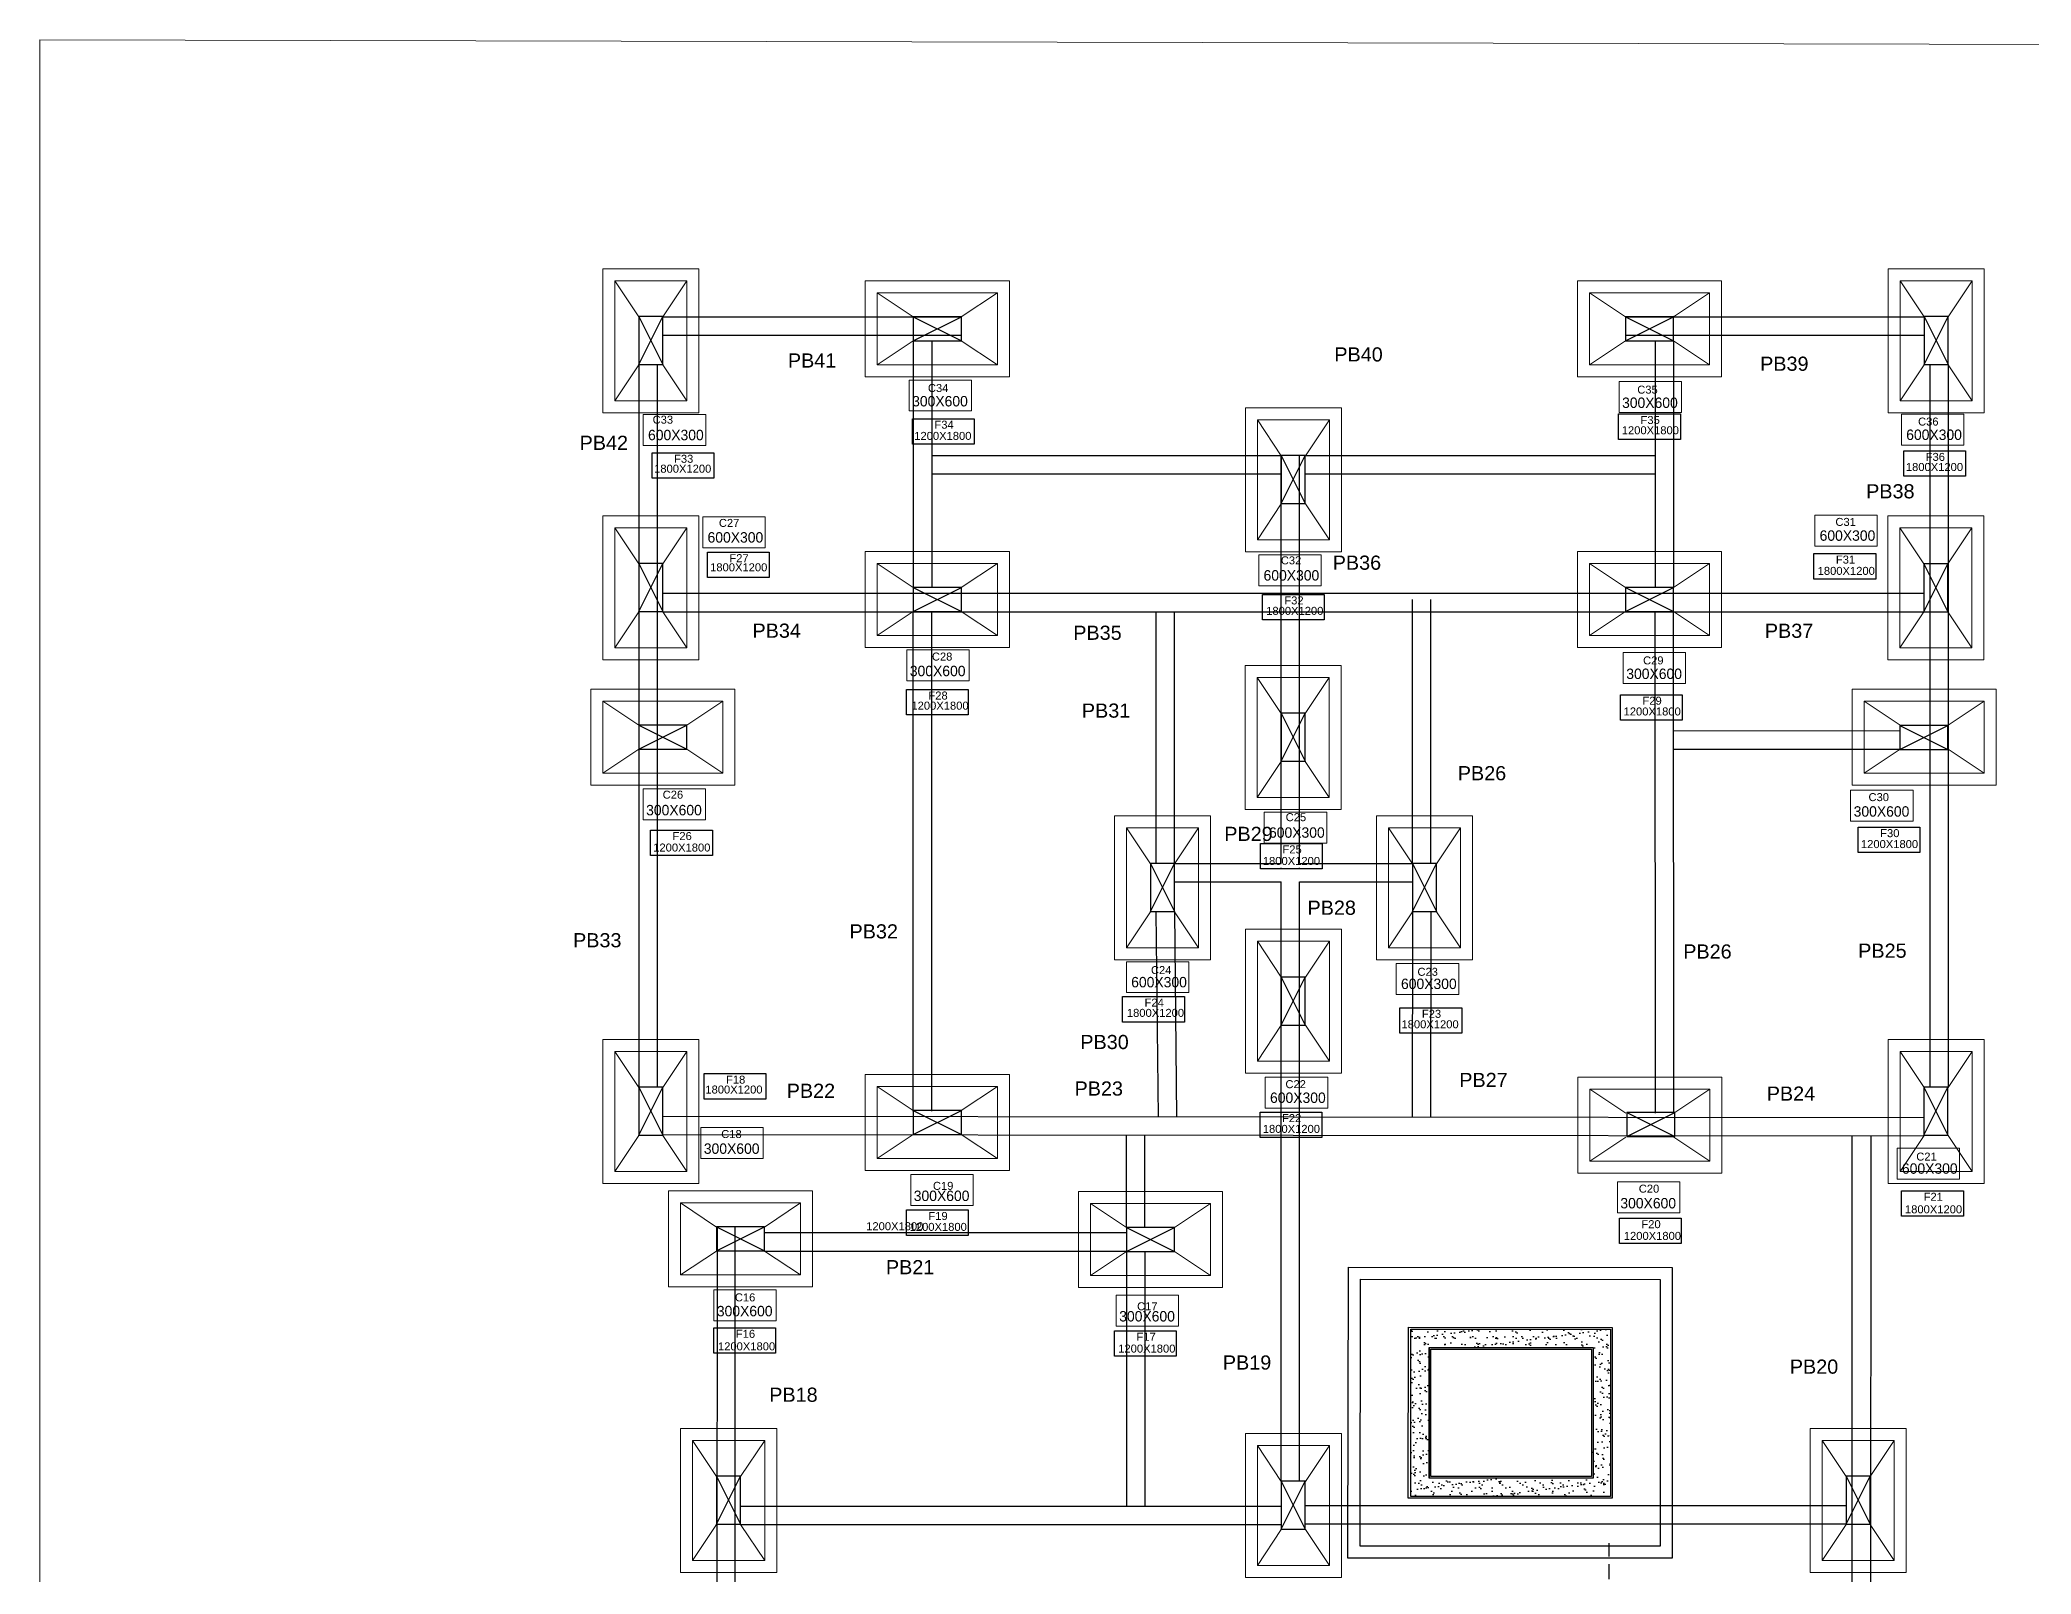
# Model space of a CAD drawing. Header units: millimetres. Extents: x -1932176 to 78768, y -1967 to 1266654.
# Drawn here: x -453483 to -428595, y 482537 to 501717 of the extents above; entities that cross this region are included whole.
import ezdxf

# ---------------------------------------------------------------- set-up
doc = ezdxf.new("R2010")
doc.units = ezdxf.units.MM
doc.linetypes.add('DASHDOTX2', pattern=[50.8, 25.4, -12.7, 0, -12.7])
doc.linetypes.add('DASHED2', pattern=[9.525, 6.35, -3.175])
for name, color, linetype, lineweight in [('CENTERLINE', 251, 'DASHDOTX2', 15), ('Layer2', 7, 'Continuous', 5), ('SHEET', 7, 'Continuous', 13), ('text', 252, 'Continuous', 5)]:
    doc.layers.add(name, color=color, linetype=linetype, lineweight=lineweight)
doc.layers.add('column', color=7, linetype='Continuous')
doc.layers.add('foundation', color=160, linetype='Continuous', lineweight=9, transparency=0.1)
doc.styles.get("Standard").update_dxf_attribs({"font": 'arial.ttf'})

msp = doc.modelspace()

# ---------------------------------------------------------------- hatches: boundary and pattern name
at = {"ltscale": 30}
h = msp.add_hatch(dxfattribs=at)
h.set_pattern_fill('AR-SAND', color=256, scale=3.2)
h.set_pattern_definition([(37.5, (-425172, 404880.77), (-5.1201, 156.61224), [0, -123.5456, 0, -138.176, 0, -132.08]), (7.5, (-425172, 404880.77), (143.84745, 229.38403), [0, -66.6496, 0, -111.3536, 0, -42.672]), (327.5, (-425271.97, 404880.77), (253.11756, 0.4599), [0, -40.64, 0, -146.304, 0, -191.008]), (317.5, (-425271.97, 404880.77), (244.33806, 71.3374), [0, -20.32, 0, -95.9104, 0, -109.728])])
h.paths.add_polyline_path([(-436231.50503, 485599.82296), (-436349.39642, 485599.85292), (-436349.92821, 483507.23436), (-436231.50503, 483507.21212)])
h.paths.add_polyline_path([(-434237.65817, 485599.31628), (-436231.50503, 485599.82296), (-436231.50503, 483507.21212), (-434237.65817, 483506.83777), (-434237.65817, 483736.80372), (-436119.70164, 483737.23435), (-436119.39596, 485357.27626), (-436119.32822, 485369.22413), (-434237.65817, 485369.21868)])
h.paths.add_polyline_path([(-433920.22389, 485599.23561), (-434237.65817, 485599.31628), (-434237.65817, 485369.21868), (-434069.69799, 485369.2182), (-434070.07151, 483736.76537), (-434237.65817, 483736.80372), (-434237.65817, 483506.83777), (-433920.22389, 483506.77817)])
h.paths.add_polyline_path([(-433851.69799, 485599.2182), (-433920.22389, 485599.23561), (-433920.22389, 483506.77817), (-433852.08576, 483506.76538)])

# ---------------------------------------------------------------- linework, layer by layer
for p, q in [((-445997.25433, 498256.94488), (-445697.25433, 497656.94488)), ((-445997.25433, 497656.94488), (-445697.25433, 498256.94488)), ((-429934.35763, 498257.19026), (-429634.35763, 497657.19026)), ((-429934.35763, 497657.19026), (-429634.35763, 498257.19026)), ((-442565.86732, 497953.64608), (-441965.86732, 498253.64608)), ((-442565.86732, 498253.64608), (-441965.86732, 497953.64608)), ((-433665.86732, 497953.64608), (-433065.86732, 498253.64608)), ((-433665.86732, 498253.64608), (-433065.86732, 497953.64608)), ((-437967.76203, 496520.41471), (-437667.76203, 495920.41471)), ((-437967.76203, 495920.41471), (-437667.76203, 496520.41471)), ((-445996.75452, 495170.41471), (-445696.75452, 494570.41471)), ((-445996.75452, 494570.41471), (-445696.75452, 495170.41471)), ((-442565.86732, 494570.41471), (-441965.86732, 494870.41471)), ((-442565.86732, 494870.41471), (-441965.86732, 494570.41471)), ((-433665.86732, 494570.41471), (-433065.86732, 494870.41471)), ((-433665.86732, 494870.41471), (-433065.86732, 494570.41471)), ((-437967.7583, 493297.93964), (-437667.7583, 492697.93964)), ((-437967.7583, 492697.93964), (-437667.7583, 493297.93964)), ((-445996.53082, 492849.00782), (-445396.53082, 493149.00782)), ((-445996.53082, 493149.00782), (-445396.53082, 492849.00782)), ((-430235.2138, 492846.87094), (-429635.2138, 493146.87094)), ((-430235.2138, 493146.87094), (-429635.2138, 492846.87094)), ((-439603.14524, 491420.41471), (-439303.14524, 490820.41471)), ((-439603.14524, 490820.41471), (-439303.14524, 491420.41471)), ((-436328.58941, 491420.41471), (-436028.58941, 490820.41471)), ((-436328.58941, 490820.41471), (-436028.58941, 491420.41471)), ((-437967.76203, 490000.41471), (-437667.76203, 489400.41471)), ((-437967.76203, 489400.41471), (-437667.76203, 490000.41471)), ((-445995.86732, 488626.60123), (-445695.86732, 488026.60123)), ((-445995.86732, 488026.60123), (-445695.86732, 488626.60123)), ((-429935.55805, 488625.98268), (-429635.55805, 488025.98268)), ((-429935.55805, 488025.98268), (-429635.55805, 488625.98268)), ((-442565.86732, 488034.95425), (-441965.86732, 488334.95425)), ((-442565.86732, 488334.95425), (-441965.86732, 488034.95425)), ((-433648.41977, 488007.28585), (-433048.41977, 488307.28585)), ((-433648.41977, 488307.28585), (-433048.41977, 488007.28585)), ((-445026.67678, 486577.00225), (-444426.67678, 486877.00225)), ((-445026.67678, 486877.00225), (-444426.67678, 486577.00225)), ((-439903.40673, 486571.58885), (-439303.40673, 486871.58885)), ((-439903.40673, 486871.58885), (-439303.40673, 486571.58885)), ((-433851.69799, 485599.2182), (-433852.08576, 483506.76538)), ((-433831.69799, 485619.2182), (-433832.15016, 483486.76538)), ((-436119.39596, 485357.27626), (-436119.70164, 483737.23435)), ((-436099.69786, 483757.23029), (-436099.69786, 485349.22407)), ((-434089.70223, 485349.21826), (-434090.04015, 483757.07429)), ((-434089.69799, 485369.22244), (-434089.69799, 485369.21826)), ((-434069.69799, 485369.2182), (-434070.07151, 483736.76537)), ((-445025.16648, 483760.60388), (-444725.16648, 483160.60388)), ((-445025.16648, 483160.60388), (-444725.16648, 483760.60388)), ((-437967.76203, 483697.79108), (-437667.76203, 483097.79108)), ((-437967.76203, 483097.79108), (-437667.76203, 483697.79108)), ((-430906.8323, 483760.60494), (-430606.8323, 483160.60494)), ((-430906.8323, 483160.60494), (-430606.8323, 483760.60494))]:
    msp.add_line(p, q)
for p, q in [((-433065.86732, 498273.04964), (-433065.86732, 498273.4559)), ((-445696.05391, 498254.54403), (-441964.58154, 498254.54403)), ((-445696.05391, 498024.54403), (-441965.86732, 498024.54403)), ((-433667.64221, 498254.54403), (-429933.2799, 498254.54403)), ((-433665.86732, 498024.54403), (-429933.2799, 498024.54403)), ((-442566.11271, 497953.52339), (-442566.11271, 494870.29201)), ((-442336.11271, 497953.52339), (-442336.11271, 494870.29201)), ((-433295.86732, 497953.66439), (-433296.11271, 494870.31032)), ((-433065.86732, 497953.64608), (-433066.11271, 494870.29201)), ((-445996.05391, 497654.54403), (-445995.86732, 488626.60123)), ((-445766.05391, 497654.54878), (-445765.86732, 488626.60598)), ((-429863.2799, 497654.53778), (-429863.03451, 488620.92936)), ((-429633.2799, 497654.54403), (-429633.03451, 488620.93561)), ((-437966.5616, 496518.01386), (-442336.11271, 496518.01386)), ((-437967.76203, 491420.41471), (-437967.76203, 496520.41471)), ((-437737.76203, 491420.41471), (-437737.76203, 496520.41471)), ((-437667.76203, 496520.41471), (-433295.98141, 496520.06679)), ((-437966.5616, 496288.01386), (-442336.11271, 496288.01386)), ((-437667.78033, 496290.41471), (-433295.99972, 496290.06679)), ((-445980.44313, 495610.41023), (-445980.44043, 495610.41023)), ((-445695.5541, 494798.01386), (-429939.48757, 494798.01386)), ((-445695.5541, 494568.01386), (-429939.48757, 494568.01386)), ((-442565.86732, 488326.60123), (-442565.86732, 494568.01386)), ((-442335.86732, 488326.60123), (-442335.86732, 494568.01386)), ((-439530.34272, 491420.41471), (-439530.34272, 494568.01386)), ((-439300.34272, 491420.41471), (-439300.34272, 494568.01386)), ((-436328.98977, 491420.41471), (-436328.98977, 494720.41471)), ((-436098.98977, 491420.41471), (-436098.98977, 494720.41471)), ((-433289.49182, 488301.50684), (-433296.11258, 494570.04909)), ((-433059.49195, 488301.74976), (-433066.11271, 494570.29201)), ((-430234.44922, 493076.87081), (-433064.53222, 493073.88171)), ((-430234.2063, 492846.87094), (-433064.28929, 492843.88184)), ((-439303.14524, 491420.41471), (-437967.76203, 491420.41471)), ((-437967.76203, 491354.28291), (-437967.76203, 491366.94997)), ((-437737.76203, 491420.41471), (-436328.58941, 491420.41471)), ((-437737.76203, 491354.28291), (-437737.76203, 491366.94997)), ((-439303.14524, 491190.41471), (-437967.76203, 491190.41471)), ((-437967.76203, 483697.79108), (-437967.76203, 491190.41471)), ((-437737.76203, 483697.79108), (-437737.76203, 491190.41471)), ((-437737.76203, 491190.41471), (-436328.58941, 491190.41471)), ((-439533.13254, 490817.99811), (-439506.13573, 488248.71471)), ((-439303.14524, 490820.41471), (-439276.14843, 488251.13131)), ((-436328.58941, 490820.41471), (-436331.31272, 488248.01371)), ((-436098.58954, 490820.17121), (-436101.31285, 488247.77022)), ((-429939.24407, 488241.24666), (-445696.28732, 488257.92808)), ((-429939.48757, 488011.24678), (-445696.53082, 488027.92821)), ((-439903.40673, 486871.58885), (-439902.18905, 488021.79395)), ((-439673.40686, 486871.34536), (-439672.18918, 488021.55045)), ((-430835.63188, 476418.19946), (-430830.49568, 488012.19006)), ((-430605.63188, 476418.19946), (-430593.358, 488011.93901)), ((-445023.96606, 476418.19946), (-445012.89369, 486877.00225)), ((-444793.96606, 476418.19946), (-444792.58309, 486877.00225)), ((-444426.92216, 486806.87956), (-439895.53312, 486806.87956)), ((-444426.92216, 486576.87956), (-439895.53312, 486576.87956)), ((-439903.65211, 486571.46616), (-439903.65211, 483388.20303)), ((-439673.7242, 486571.58885), (-439673.7242, 483388.20303)), ((-444723.96606, 483388.20303), (-437967.76203, 483388.20303)), ((-430906.8323, 483390.60494), (-437667.76203, 483390.60494)), ((-444723.96606, 483158.20303), (-437967.76203, 483158.20303)), ((-430906.8323, 483160.60494), (-437667.76203, 483160.60494))]:
    msp.add_line(p, q, dxfattribs=at)
at = {"linetype": 'ByBlock', "transparency": 33554687}
for p, q in [((-436349.92821, 483507.23436), (-436349.39642, 485599.87371)), ((-436119.70164, 483737.23435), (-436119.32822, 485369.22413)), ((-436099.69786, 485369.21964), (-436099.69786, 485369.22407)), ((-434070.07151, 483736.76537), (-436119.70164, 483737.23435)), ((-436119.69786, 483757.23435), (-436119.69814, 483757.23435)), ((-434090.04015, 483757.07429), (-436099.69786, 483757.23029)), ((-433852.08576, 483506.76538), (-436349.92821, 483507.23436))]:
    msp.add_line(p, q, dxfattribs=at)
at = {"transparency": 16777216}
for p, q in [((-436349.41653, 485599.87371), (-436349.39642, 485599.87371)), ((-436349.39642, 485599.85292), (-433851.69799, 485599.2182)), ((-436119.32822, 485369.22413), (-434069.69799, 485369.2182)), ((-436099.69786, 485349.22407), (-434089.70223, 485349.21826)), ((-434069.70256, 485349.2182), (-434069.698, 485349.2182))]:
    msp.add_line(p, q, dxfattribs=at)
at = {"color": 252, "linetype": 'DASHED2', "ltscale": 30}
msp.add_line((-433867.30828, 481330.60071), (-433867.30828, 482926.61514), dxfattribs=at)
for points in [[(-445997.25433, 497656.94488), (-445697.25433, 497656.94488), (-445697.25433, 498256.94488), (-445997.25433, 498256.94488)], [(-429934.35763, 497657.19026), (-429634.35763, 497657.19026), (-429634.35763, 498257.19026), (-429934.35763, 498257.19026)], [(-442565.86732, 497953.64608), (-441965.86732, 497953.64608), (-441965.86732, 498253.64608), (-442565.86732, 498253.64608)], [(-433665.86732, 497953.64608), (-433065.86732, 497953.64608), (-433065.86732, 498253.64608), (-433665.86732, 498253.64608)], [(-437967.76203, 495920.41471), (-437667.76203, 495920.41471), (-437667.76203, 496520.41471), (-437967.76203, 496520.41471)], [(-445996.75452, 494570.41471), (-445696.75452, 494570.41471), (-445696.75452, 495170.41471), (-445996.75452, 495170.41471)], [(-442565.86732, 494570.41471), (-441965.86732, 494570.41471), (-441965.86732, 494870.41471), (-442565.86732, 494870.41471)], [(-433665.86732, 494570.41471), (-433065.86732, 494570.41471), (-433065.86732, 494870.41471), (-433665.86732, 494870.41471)], [(-437967.7583, 492697.93964), (-437667.7583, 492697.93964), (-437667.7583, 493297.93964), (-437967.7583, 493297.93964)], [(-445996.53082, 492849.00782), (-445396.53082, 492849.00782), (-445396.53082, 493149.00782), (-445996.53082, 493149.00782)], [(-430235.2138, 492846.87094), (-429635.2138, 492846.87094), (-429635.2138, 493146.87094), (-430235.2138, 493146.87094)], [(-439603.14524, 490820.41471), (-439303.14524, 490820.41471), (-439303.14524, 491420.41471), (-439603.14524, 491420.41471)], [(-436328.58941, 490820.41471), (-436028.58941, 490820.41471), (-436028.58941, 491420.41471), (-436328.58941, 491420.41471)], [(-437967.76203, 489400.41471), (-437667.76203, 489400.41471), (-437667.76203, 490000.41471), (-437967.76203, 490000.41471)], [(-445995.86732, 488026.60123), (-445695.86732, 488026.60123), (-445695.86732, 488626.60123), (-445995.86732, 488626.60123)], [(-429935.55805, 488025.98268), (-429635.55805, 488025.98268), (-429635.55805, 488625.98268), (-429935.55805, 488625.98268)], [(-442565.86732, 488034.95425), (-441965.86732, 488034.95425), (-441965.86732, 488334.95425), (-442565.86732, 488334.95425)], [(-433648.41977, 488007.28585), (-433048.41977, 488007.28585), (-433048.41977, 488307.28585), (-433648.41977, 488307.28585)], [(-445026.67678, 486577.00225), (-444426.67678, 486577.00225), (-444426.67678, 486877.00225), (-445026.67678, 486877.00225)], [(-439903.40673, 486571.58885), (-439303.40673, 486571.58885), (-439303.40673, 486871.58885), (-439903.40673, 486871.58885)], [(-445025.16648, 483160.60388), (-444725.16648, 483160.60388), (-444725.16648, 483760.60388), (-445025.16648, 483760.60388)], [(-437967.76203, 483097.79108), (-437667.76203, 483097.79108), (-437667.76203, 483697.79108), (-437967.76203, 483697.79108)], [(-430906.8323, 483160.60494), (-430606.8323, 483160.60494), (-430606.8323, 483760.60494), (-430906.8323, 483760.60494)]]:
    msp.add_lwpolyline(points, close=True)
at = {"color": 252, "ltscale": 30}
for points in [[(-433752.0174, 497039.38106), (-432979.71724, 497039.38106), (-432979.71724, 496721.84984), (-433752.0174, 496721.84984)], [(-442576.93773, 496980.92976), (-441804.63757, 496980.92976), (-441804.63757, 496663.39854), (-442576.93773, 496663.39854)], [(-445831.18402, 496554.51948), (-445058.88386, 496554.51948), (-445058.88386, 496236.98826), (-445831.18402, 496236.98826)], [(-430187.76095, 496577.94146), (-429415.46079, 496577.94146), (-429415.46079, 496260.41023), (-430187.76095, 496260.41023)], [(-445139.60264, 495312.14505), (-444367.30248, 495312.14505), (-444367.30248, 494994.61383), (-445139.60264, 494994.61383)], [(-431310.61889, 495294.30423), (-430538.31873, 495294.30423), (-430538.31873, 494976.77301), (-431310.61889, 494976.77301)], [(-438203.91211, 494783.9615), (-437431.61195, 494783.9615), (-437431.61195, 494466.43028), (-438203.91211, 494466.43028)], [(-442652.0174, 493595.13914), (-441879.71724, 493595.13914), (-441879.71724, 493277.60791), (-442652.0174, 493277.60791)], [(-433727.61336, 493530.27859), (-432955.3132, 493530.27859), (-432955.3132, 493212.74737), (-433727.61336, 493212.74737)], [(-445850.14376, 491838.70984), (-445077.8436, 491838.70984), (-445077.8436, 491521.17862), (-445850.14376, 491521.17862)], [(-430756.8323, 491874.8459), (-429984.53214, 491874.8459), (-429984.53214, 491557.31468), (-430756.8323, 491557.31468)], [(-438227.06473, 491671.81413), (-437454.76457, 491671.81413), (-437454.76457, 491354.28291), (-438227.06473, 491354.28291)], [(-439950.41739, 489756.71359), (-439178.11723, 489756.71359), (-439178.11723, 489439.18237), (-439950.41739, 489439.18237)], [(-436484.7937, 489616.82096), (-435712.49354, 489616.82096), (-435712.49354, 489299.28974), (-436484.7937, 489299.28974)], [(-445181.47526, 488793.67145), (-444409.1751, 488793.67145), (-444409.1751, 488476.14022), (-445181.47526, 488476.14022)], [(-438233.11069, 488312.92058), (-437460.81052, 488312.92058), (-437460.81052, 487995.38936), (-438233.11069, 487995.38936)], [(-430214.24949, 487329.65414), (-429441.94933, 487329.65414), (-429441.94933, 487012.12292), (-430214.24949, 487012.12292)], [(-442652.0174, 487089.51503), (-441879.71724, 487089.51503), (-441879.71724, 486771.98381), (-442652.0174, 486771.98381)], [(-433741.22875, 486986.83539), (-432968.92859, 486986.83539), (-432968.92859, 486669.30416), (-433741.22875, 486669.30416)], [(-445058.71906, 485616.51583), (-444286.4189, 485616.51583), (-444286.4189, 485298.98461), (-445058.71906, 485298.98461)], [(-440051.36745, 485580.0117), (-439279.06729, 485580.0117), (-439279.06729, 485262.48048), (-440051.36745, 485262.48048)]]:
    msp.add_lwpolyline(points, close=True, dxfattribs=at)
at = {"transparency": 16777216}
for points in [[(-433082.17053, 482736.74221), (-437133.62671, 482737.36818), (-437125.35764, 486376.64941), (-433081.67769, 486368.93055)], [(-433232.15017, 482886.76539), (-436983.28555, 482887.34496), (-436975.69873, 486226.36345), (-433231.69801, 486219.21665)]]:
    msp.add_lwpolyline(points, close=True, dxfattribs=at)
msp.add_lwpolyline([(-433832.15016, 483486.76538), (-436381.92095, 483487.23436), (-436377.06357, 485625.0017), (-433831.69799, 485619.2182)], dxfattribs=at)
at = {"layer": 'column'}
for p, q in [((-429934.98042, 495168.23709), (-429634.98042, 494568.23709)), ((-429934.98042, 494568.23709), (-429634.98042, 495168.23709))]:
    msp.add_line(p, q, dxfattribs=at)
msp.add_lwpolyline([(-429934.98042, 494568.23709), (-429634.98042, 494568.23709), (-429634.98042, 495168.23709), (-429934.98042, 495168.23709)], close=True, dxfattribs=at)
at = {"layer": 'foundation', "color": 5, "ltscale": 30}
for p, q in [((-445996.05391, 498254.54403), (-446295.93122, 498704.29865)), ((-445696.05391, 498254.54403), (-445395.93122, 498704.29865)), ((-442566.11271, 498253.52339), (-443015.86732, 498553.64608)), ((-441966.11271, 498253.52339), (-441515.86732, 498553.64608)), ((-433666.11271, 498253.52339), (-434115.86732, 498553.64608)), ((-433066.11271, 498253.52339), (-432615.86732, 498553.64608)), ((-429933.2799, 498254.54403), (-430233.1572, 498704.29865)), ((-429633.2799, 498254.54403), (-429333.1572, 498704.29865)), ((-442566.11271, 497953.52339), (-443015.86732, 497653.64608)), ((-441966.11271, 497953.52339), (-441515.86732, 497653.64608)), ((-433666.11271, 497953.52339), (-434115.86732, 497653.64608)), ((-433066.11271, 497953.52339), (-432615.86732, 497653.64608)), ((-445996.05391, 497654.54403), (-446295.93122, 497204.29865)), ((-445696.05391, 497654.54403), (-445395.93122, 497204.29865)), ((-429933.2799, 497654.54403), (-430233.1572, 497204.29865)), ((-429633.2799, 497654.54403), (-429333.1572, 497204.29865)), ((-437966.5616, 496518.01386), (-438266.43891, 496967.76848)), ((-437666.5616, 496518.01386), (-437366.43891, 496967.76848)), ((-437966.5616, 495918.01386), (-438266.43891, 495467.76848)), ((-437666.5616, 495918.01386), (-437366.43891, 495467.76848)), ((-445995.5541, 495168.01386), (-446295.4314, 495617.76848)), ((-445695.5541, 495168.01386), (-445395.4314, 495617.76848)), ((-429934.86881, 495168.01386), (-430234.74612, 495617.76848)), ((-429634.86881, 495168.01386), (-429334.74612, 495617.76848)), ((-442566.11271, 494870.29201), (-443015.86732, 495170.41471)), ((-441966.11271, 494870.29201), (-441515.86732, 495170.41471)), ((-433666.11271, 494870.29201), (-434115.86732, 495170.41471)), ((-433066.11271, 494870.29201), (-432615.86732, 495170.41471)), ((-445995.5541, 494568.01386), (-446295.4314, 494117.76848)), ((-445695.5541, 494568.01386), (-445395.4314, 494117.76848)), ((-442566.11271, 494570.29201), (-443015.86732, 494270.41471)), ((-441966.11271, 494570.29201), (-441515.86732, 494270.41471)), ((-433666.11271, 494570.29201), (-434115.86732, 494270.41471)), ((-433066.11271, 494570.29201), (-432615.86732, 494270.41471)), ((-429934.86881, 494568.01386), (-430234.74612, 494117.76848)), ((-429634.86881, 494568.01386), (-429334.74612, 494117.76848)), ((-437967.09197, 493296.60698), (-438266.96927, 493746.36159)), ((-437667.09197, 493296.60698), (-437366.96927, 493746.36159)), ((-445996.7762, 493148.88513), (-446446.53082, 493449.00782)), ((-445396.7762, 493148.88513), (-444946.53082, 493449.00782)), ((-430231.18542, 493148.88513), (-430680.94004, 493449.00782)), ((-429631.18542, 493148.88513), (-429180.94004, 493449.00782)), ((-445996.7762, 492848.88513), (-446446.53082, 492549.00782)), ((-445396.7762, 492848.88513), (-444946.53082, 492549.00782)), ((-430231.18542, 492848.88513), (-430680.94004, 492549.00782)), ((-429631.18542, 492848.88513), (-429180.94004, 492549.00782)), ((-437967.09197, 492696.60698), (-438266.96927, 492246.36159)), ((-437667.09197, 492696.60698), (-437366.96927, 492246.36159)), ((-439601.94481, 491418.01386), (-439901.82212, 491867.76848)), ((-439301.94481, 491418.01386), (-439001.82212, 491867.76848)), ((-436327.38899, 491418.01386), (-436627.2663, 491867.76848)), ((-436027.38899, 491418.01386), (-435727.2663, 491867.76848)), ((-439601.94481, 490818.01386), (-439901.82212, 490367.76848)), ((-439301.94481, 490818.01386), (-439001.82212, 490367.76848)), ((-436327.38899, 490818.01386), (-436627.2663, 490367.76848)), ((-436027.38899, 490818.01386), (-435727.2663, 490367.76848)), ((-437966.5616, 489998.01386), (-438266.43891, 490447.76848)), ((-437666.5616, 489998.01386), (-437366.43891, 490447.76848)), ((-437966.5616, 489398.01386), (-438266.43891, 488947.76848)), ((-437666.5616, 489398.01386), (-437366.43891, 488947.76848)), ((-445996.05391, 488621.42637), (-446295.93122, 489071.18099)), ((-445696.05391, 488621.42637), (-445395.93122, 489071.18099)), ((-429933.03451, 488620.93561), (-430232.91182, 489070.69022)), ((-429633.03451, 488620.93561), (-429332.91182, 489070.69022)), ((-442566.11271, 488334.83155), (-443015.86732, 488634.95425)), ((-441966.11271, 488334.83155), (-441515.86732, 488634.95425)), ((-433659.49195, 488301.74976), (-434109.24657, 488601.87246)), ((-433059.49195, 488301.74976), (-432609.24657, 488601.87246)), ((-445996.05391, 488021.42637), (-446295.93122, 487571.18099)), ((-445696.05391, 488021.42637), (-445395.93122, 487571.18099)), ((-442566.11271, 488034.83155), (-443015.86732, 487734.95425)), ((-441966.11271, 488034.83155), (-441515.86732, 487734.95425)), ((-433659.49195, 488001.74976), (-434109.24657, 487701.87246)), ((-433059.49195, 488001.74976), (-432609.24657, 487701.87246)), ((-429933.03451, 488020.93561), (-430232.91182, 487570.69022)), ((-429633.03451, 488020.93561), (-429332.91182, 487570.69022)), ((-445026.92216, 486876.87956), (-445476.67678, 487177.00225)), ((-444426.92216, 486876.87956), (-443976.67678, 487177.00225)), ((-439903.65211, 486871.46616), (-440353.40673, 487171.58885)), ((-439303.65211, 486871.46616), (-438853.40673, 487171.58885)), ((-445026.92216, 486576.87956), (-445476.67678, 486277.00225)), ((-444426.92216, 486576.87956), (-443976.67678, 486277.00225)), ((-439903.65211, 486571.46616), (-440353.40673, 486271.58885)), ((-439303.65211, 486571.46616), (-438853.40673, 486271.58885)), ((-445023.96606, 483758.20303), (-445323.84337, 484207.95765)), ((-444723.96606, 483758.20303), (-444423.84337, 484207.95765)), ((-437966.5616, 483695.39023), (-438266.43891, 484145.14485)), ((-437666.5616, 483695.39023), (-437366.43891, 484145.14485)), ((-430905.63135, 483758.20303), (-431205.50866, 484207.95765)), ((-430605.63135, 483758.20303), (-430305.50866, 484207.95765)), ((-445023.96606, 483158.20303), (-445323.84337, 482707.95765)), ((-444723.96606, 483158.20303), (-444423.84337, 482707.95765)), ((-437966.5616, 483095.39023), (-438266.43891, 482645.14485)), ((-437666.5616, 483095.39023), (-437366.43891, 482645.14485)), ((-430905.63135, 483158.20303), (-431205.50866, 482707.95765)), ((-430605.63135, 483158.20303), (-430305.50866, 482707.95765))]:
    msp.add_line(p, q, dxfattribs=at)
for points in [[(-446445.93122, 497054.29865), (-445245.93122, 497054.29865), (-445245.93122, 498854.29865), (-446445.93122, 498854.29865)], [(-430383.1572, 497054.29865), (-429183.1572, 497054.29865), (-429183.1572, 498854.29865), (-430383.1572, 498854.29865)], [(-446295.93122, 497204.29865), (-445395.93122, 497204.29865), (-445395.93122, 498704.29865), (-446295.93122, 498704.29865)], [(-441365.86732, 497503.64608), (-441365.86732, 498703.64608), (-443165.86732, 498703.64608), (-443165.86732, 497503.64608)], [(-441515.86732, 497653.64608), (-441515.86732, 498553.64608), (-443015.86732, 498553.64608), (-443015.86732, 497653.64608)], [(-432465.86732, 497503.64608), (-432465.86732, 498703.64608), (-434265.86732, 498703.64608), (-434265.86732, 497503.64608)], [(-432615.86732, 497653.64608), (-432615.86732, 498553.64608), (-434115.86732, 498553.64608), (-434115.86732, 497653.64608)], [(-430233.1572, 497204.29865), (-429333.1572, 497204.29865), (-429333.1572, 498704.29865), (-430233.1572, 498704.29865)], [(-438416.43891, 495317.76848), (-437216.43891, 495317.76848), (-437216.43891, 497117.76848), (-438416.43891, 497117.76848)], [(-438266.43891, 495467.76848), (-437366.43891, 495467.76848), (-437366.43891, 496967.76848), (-438266.43891, 496967.76848)], [(-446445.4314, 493967.76848), (-445245.4314, 493967.76848), (-445245.4314, 495767.76848), (-446445.4314, 495767.76848)], [(-430384.74612, 493967.76848), (-429184.74612, 493967.76848), (-429184.74612, 495767.76848), (-430384.74612, 495767.76848)], [(-446295.4314, 494117.76848), (-445395.4314, 494117.76848), (-445395.4314, 495617.76848), (-446295.4314, 495617.76848)], [(-430234.74612, 494117.76848), (-429334.74612, 494117.76848), (-429334.74612, 495617.76848), (-430234.74612, 495617.76848)], [(-441365.86732, 494120.41471), (-441365.86732, 495320.41471), (-443165.86732, 495320.41471), (-443165.86732, 494120.41471)], [(-432465.86732, 494120.41471), (-432465.86732, 495320.41471), (-434265.86732, 495320.41471), (-434265.86732, 494120.41471)], [(-441515.86732, 494270.41471), (-441515.86732, 495170.41471), (-443015.86732, 495170.41471), (-443015.86732, 494270.41471)], [(-432615.86732, 494270.41471), (-432615.86732, 495170.41471), (-434115.86732, 495170.41471), (-434115.86732, 494270.41471)], [(-438416.96927, 492096.36159), (-437216.96927, 492096.36159), (-437216.96927, 493896.36159), (-438416.96927, 493896.36159)], [(-444796.53082, 492399.00782), (-444796.53082, 493599.00782), (-446596.53082, 493599.00782), (-446596.53082, 492399.00782)], [(-438266.96927, 492246.36159), (-437366.96927, 492246.36159), (-437366.96927, 493746.36159), (-438266.96927, 493746.36159)], [(-429030.94004, 492399.00782), (-429030.94004, 493599.00782), (-430830.94004, 493599.00782), (-430830.94004, 492399.00782)], [(-444946.53082, 492549.00782), (-444946.53082, 493449.00782), (-446446.53082, 493449.00782), (-446446.53082, 492549.00782)], [(-429180.94004, 492549.00782), (-429180.94004, 493449.00782), (-430680.94004, 493449.00782), (-430680.94004, 492549.00782)], [(-440051.82212, 490217.76848), (-438851.82212, 490217.76848), (-438851.82212, 492017.76848), (-440051.82212, 492017.76848)], [(-439901.82212, 490367.76848), (-439001.82212, 490367.76848), (-439001.82212, 491867.76848), (-439901.82212, 491867.76848)], [(-436777.2663, 490217.76848), (-435577.2663, 490217.76848), (-435577.2663, 492017.76848), (-436777.2663, 492017.76848)], [(-436627.2663, 490367.76848), (-435727.2663, 490367.76848), (-435727.2663, 491867.76848), (-436627.2663, 491867.76848)], [(-438416.43891, 488797.76848), (-437216.43891, 488797.76848), (-437216.43891, 490597.76848), (-438416.43891, 490597.76848)], [(-438266.43891, 488947.76848), (-437366.43891, 488947.76848), (-437366.43891, 490447.76848), (-438266.43891, 490447.76848)], [(-446445.93122, 487421.18099), (-445245.93122, 487421.18099), (-445245.93122, 489221.18099), (-446445.93122, 489221.18099)], [(-446295.93122, 487571.18099), (-445395.93122, 487571.18099), (-445395.93122, 489071.18099), (-446295.93122, 489071.18099)], [(-430382.91182, 487420.69022), (-429182.91182, 487420.69022), (-429182.91182, 489220.69022), (-430382.91182, 489220.69022)], [(-430232.91182, 487570.69022), (-429332.91182, 487570.69022), (-429332.91182, 489070.69022), (-430232.91182, 489070.69022)], [(-441365.86732, 487584.95425), (-441365.86732, 488784.95425), (-443165.86732, 488784.95425), (-443165.86732, 487584.95425)], [(-441515.86732, 487734.95425), (-441515.86732, 488634.95425), (-443015.86732, 488634.95425), (-443015.86732, 487734.95425)], [(-432459.24657, 487551.87246), (-432459.24657, 488751.87246), (-434259.24657, 488751.87246), (-434259.24657, 487551.87246)], [(-432609.24657, 487701.87246), (-432609.24657, 488601.87246), (-434109.24657, 488601.87246), (-434109.24657, 487701.87246)], [(-443826.67678, 486127.00225), (-443826.67678, 487327.00225), (-445626.67678, 487327.00225), (-445626.67678, 486127.00225)], [(-438703.40673, 486121.58885), (-438703.40673, 487321.58885), (-440503.40673, 487321.58885), (-440503.40673, 486121.58885)], [(-443976.67678, 486277.00225), (-443976.67678, 487177.00225), (-445476.67678, 487177.00225), (-445476.67678, 486277.00225)], [(-438853.40673, 486271.58885), (-438853.40673, 487171.58885), (-440353.40673, 487171.58885), (-440353.40673, 486271.58885)], [(-445473.84337, 482557.95765), (-444273.84337, 482557.95765), (-444273.84337, 484357.95765), (-445473.84337, 484357.95765)], [(-431355.50866, 482557.95765), (-430155.50866, 482557.95765), (-430155.50866, 484357.95765), (-431355.50866, 484357.95765)], [(-445323.84337, 482707.95765), (-444423.84337, 482707.95765), (-444423.84337, 484207.95765), (-445323.84337, 484207.95765)], [(-438416.43891, 482495.14485), (-437216.43891, 482495.14485), (-437216.43891, 484295.14485), (-438416.43891, 484295.14485)], [(-438266.43891, 482645.14485), (-437366.43891, 482645.14485), (-437366.43891, 484145.14485), (-438266.43891, 484145.14485)], [(-431205.50866, 482707.95765), (-430305.50866, 482707.95765), (-430305.50866, 484207.95765), (-431205.50866, 484207.95765)]]:
    msp.add_lwpolyline(points, close=True, dxfattribs=at)
at = {"layer": 'Layer2', "color": 252, "true_color": 0x939598, "transparency": 16777216}
for points in [[(-442618.44927, 497464.11844), (-441838.70486, 497464.11844), (-441838.70486, 497076.93786), (-442618.44927, 497076.93786)], [(-433745.63139, 497445.08044), (-432965.88698, 497445.08044), (-432965.88698, 497057.89986), (-433745.63139, 497057.89986)], [(-445940.46484, 497032.60763), (-445160.72043, 497032.60763), (-445160.72043, 496645.42705), (-445940.46484, 496645.42705)], [(-430215.71014, 497036.01252), (-429435.96573, 497036.01252), (-429435.96573, 496648.83194), (-430215.71014, 496648.83194)], [(-445196.71306, 495753.10876), (-444416.96865, 495753.10876), (-444416.96865, 495365.92819), (-445196.71306, 495365.92819)], [(-438247.61837, 495278.31619), (-437467.87395, 495278.31619), (-437467.87395, 494891.13561), (-438247.61837, 494891.13561)], [(-442647.41329, 494092.01715), (-441867.66887, 494092.01715), (-441867.66887, 493704.83658), (-442647.41329, 493704.83658)], [(-433693.09802, 494056.94942), (-432913.35361, 494056.94942), (-432913.35361, 493669.76884), (-433693.09802, 493669.76884)]]:
    msp.add_lwpolyline(points, close=True, dxfattribs=at)
at = {"layer": 'Layer2', "color": 252, "true_color": 0x939598, "transparency": 33554687}
for points in [[(-431297.98891, 495775.5639), (-430518.24449, 495775.5639), (-430518.24449, 495388.38333), (-431297.98891, 495388.38333)], [(-445943.07729, 492352.89745), (-445163.33288, 492352.89745), (-445163.33288, 491965.71687), (-445943.07729, 491965.71687)], [(-430851.4604, 492336.07817), (-430071.71599, 492336.07817), (-430071.71599, 491948.8976), (-430851.4604, 491948.8976)], [(-438179.42973, 492063.551), (-437399.68532, 492063.551), (-437399.68532, 491676.37043), (-438179.42973, 491676.37043)], [(-439902.02212, 490193.48437), (-439122.27771, 490193.48437), (-439122.27771, 489806.3038), (-439902.02212, 489806.3038)], [(-436529.90792, 490172.35006), (-435750.16351, 490172.35006), (-435750.16351, 489785.16949), (-436529.90792, 489785.16949)], [(-438166.80484, 488748.85431), (-437387.06043, 488748.85431), (-437387.06043, 488361.67373), (-438166.80484, 488361.67373)], [(-445221.93566, 488121.39996), (-444442.19125, 488121.39996), (-444442.19125, 487734.21939), (-445221.93566, 487734.21939)], [(-430269.18263, 487863.77807), (-429489.43821, 487863.77807), (-429489.43821, 487476.5975), (-430269.18263, 487476.5975)], [(-442598.39441, 487531.63375), (-441818.65, 487531.63375), (-441818.65, 487144.45318), (-442598.39441, 487144.45318)], [(-433767.16808, 487439.45657), (-432987.42366, 487439.45657), (-432987.42366, 487052.276), (-433767.16808, 487052.276)], [(-445059.2495, 486090.71459), (-444279.50508, 486090.71459), (-444279.50508, 485703.53401), (-445059.2495, 485703.53401)], [(-440030.42836, 486025.79778), (-439250.68395, 486025.79778), (-439250.68395, 485638.61721), (-440030.42836, 485638.61721)]]:
    msp.add_lwpolyline(points, close=True, dxfattribs=at)
at = {"layer": 'SHEET'}
msp.add_lwpolyline([(-453482.91486, 501716.53711), (-409891.28407, 501614.73436), (-409891.28407, 471377.06484), (-453482.91486, 471478.86759)], close=True, dxfattribs=at)

# ---------------------------------------------------------------- texts
at = {"color": 252, "ltscale": 30, "char_height": 100, "attachment_point": 1}
for s, width, insert in [('F35', 0.0813718, (-433477.25548, 497014.48221)), ('\\P1200X1800', 1.3378704, (-442554.06793, 496982.43197)), ('F34', 0.0813718, (-442302.17581, 496956.03091)), ('\\P1200X1800', 1.3378704, (-433711.79016, 497052.57242)), ('F33', 0.0813718, (-445556.4221, 496529.62063)), ('F36', 0.0813718, (-429912.99903, 496553.04261)), ('\\P1800X1200', 1.3378704, (-445805.448, 496572.36195)), ('\\P1800X1200', 1.3378704, (-430160.79009, 496593.58189)), ('F27', 0.0813718, (-444864.84072, 495287.24621)), ('F31', 0.0813718, (-431035.85697, 495269.40538)), ('\\P1800X1200', 1.3378704, (-445105.45327, 495339.76842)), ('\\P1800X1200', 1.3378704, (-431263.5337, 495295.13683)), ('\\P1800X1200', 1.3378704, (-438155.60178, 494795.56141)), ('F32', 0.0813718, (-437929.15018, 494759.06265)), ('F28', 0.0813718, (-442377.25548, 493570.24029)), ('\\P1200X1800', 1.3378704, (-442589.4953, 493610.36406)), ('\\P1200X1800', 1.3378704, (-433688.99339, 493537.71054)), ('F29', 0.0813718, (-433452.85144, 493505.37974)), ('F26', 0.0813718, (-445575.38183, 491813.81099)), ('F30', 0.0813718, (-430482.07038, 491849.94705)), ('\\P1200X1800', 1.3378704, (-445816.62431, 491836.80828)), ('F25', 0.0813718, (-437952.30281, 491646.91528)), ('\\P1200X1800', 1.3378704, (-430722.5649, 491880.1522)), ('\\P1800X1200', 1.3378704, (-438197.52967, 491669.06457)), ('\\P1800X1200', 1.3378704, (-439896.76921, 489770.37752)), ('F24', 0.0813718, (-439675.65547, 489731.81474)), ('F23', 0.0813718, (-436210.03177, 489591.92211)), ('\\P1800X1200', 1.3378704, (-436464.99731, 489627.52239)), ('\\P1800X1200', 1.3378704, (-445165.166, 488811.83402)), ('F18', 0.0813718, (-444906.71334, 488768.7726)), ('\\P1800X1200', 1.3378704, (-438198.21609, 488320.18258)), ('F22', 0.0813718, (-437958.34876, 488288.02173)), ('F21', 0.0813718, (-429939.48757, 487304.75529)), ('F19', 0.0813718, (-442377.25548, 487064.61618)), ('\\P1800X1200', 1.3378704, (-430172.3289, 487314.75461)), ('\\P1200X1800', 1.3378704, (-443155.11121, 487103.20946)), ('\\P1200X1800', 1.3378704, (-442611.79016, 487095.09735)), ('\\P1200X1800', 1.3378704, (-433686.2535, 486982.46476)), ('F20', 0.0813718, (-433466.46683, 486961.93654)), ('F16', 0.0813718, (-444783.95714, 485591.61698)), ('\\P1200X1800', 1.3378704, (-445007.30926, 485601.81981)), ('\\P1200X1800', 1.3378704, (-440004.83788, 485573.77564)), ('F17', 0.0813718, (-439776.60553, 485555.11285))]:
    msp.add_mtext_dynamic_manual_height_columns(s, width=width, gutter_width=12.5, heights=[0], dxfattribs=dict(at, insert=insert))
at = {"layer": 'CENTERLINE'}
for s, p in [('PB41', (-444133.4668, 497619.86759)), ('PB40', (-437304.05216, 497695.63608)), ('PB39', (-431982.46882, 497579.29946)), ('PB42', (-446736.61764, 496590.68167)), ('PB38', (-430657.38635, 495984.88789)), ('PB36', (-437324.30319, 495092.47207)), ('PB34', (-444575.82667, 494242.41455)), ('PB35', (-440567.0011, 494216.37536)), ('PB37', (-431923.67401, 494241.23033)), ('PB31', (-440459.35826, 493243.4237)), ('PB26', (-435761.16623, 492461.05536)), ('PB29', (-438679.49022, 491702.25815)), ('PB28', (-437639.33646, 490779.48402)), ('PB33', (-446818.49987, 490373.01693)), ('PB32', (-443363.1817, 490483.49605)), ('PB26', (-432943.35138, 490232.4479)), ('PB25', (-430756.8323, 490242.29526)), ('PB30', (-440478.73117, 489100.87601)), ('PB27', (-435742.4383, 488626.67272)), ('PB22', (-444148.26264, 488491.32204)), ('PB23', (-440550.89198, 488519.4115)), ('PB24', (-431899.623, 488455.93352)), ('PB21', (-442908.4039, 486286.22484)), ('PB19', (-438697.36335, 485094.80514)), ('PB20', (-431611.31393, 485043.03111)), ('PB18', (-444366.67224, 484692.08166))]:
    msp.add_text(s, height=177.016682, dxfattribs=at).set_placement(p)
at = {"layer": 'Layer2', "color": 252, "linetype": 'ByBlock', "lineweight": 9, "true_color": 0x939598, "transparency": 16777216, "char_height": 130, "attachment_point": 1}
for s, insert in [('{\\fCentury Gothic|b0|i0|c0|p34;300X600}', (-442580.67672, 497264.18185)), ('{\\fCentury Gothic|b0|i0|c0|p34;300X600}', (-433707.85885, 497245.14385)), ('{\\fCentury Gothic|b0|i0|c0|p34;600X300}', (-445881.49079, 496841.65476)), ('{\\fCentury Gothic|b0|i0|c0|p34;600X300}', (-430156.73609, 496845.05965)), ('{\\fCentury Gothic|b0|i0|c0|p34;600X300}', (-445137.73901, 495562.1559)), ('{\\fCentury Gothic|b0|i0|c0|p34;600X300}', (-431239.01486, 495584.61104)), ('{\\fCentury Gothic|b0|i0|c0|p34;600X300}', (-438188.64432, 495087.36333)), ('{\\fCentury Gothic|b0|i0|c0|p34;300X600}', (-442609.64074, 493892.08057)), ('{\\fCentury Gothic|b0|i0|c0|p34;300X600}', (-433655.32547, 493857.01283)), ('{\\fCentury Gothic|b0|i0|c0|p34;300X600}', (-445905.30475, 492152.96087)), ('{\\fCentury Gothic|b0|i0|c0|p34;300X600}', (-430813.68785, 492136.14159)), ('{\\fCentury Gothic|b0|i0|c0|p34;600X300}', (-438120.45568, 491872.59814)), ('{\\fCentury Gothic|b0|i0|c0|p34;600X300}', (-439843.04807, 490002.53151)), ('{\\fCentury Gothic|b0|i0|c0|p34;600X300}', (-436470.93387, 489981.3972)), ('{\\fCentury Gothic|b0|i0|c0|p34;600X300}', (-438107.8308, 488557.90145)), ('{\\fCentury Gothic|b0|i0|c0|p34;300X600}', (-445184.16312, 487921.46338)), ('{\\fCentury Gothic|b0|i0|c0|p34;600X300}', (-430210.20858, 487672.82521)), ('{\\fCentury Gothic|b0|i0|c0|p34;300X600}', (-442560.62187, 487331.69717)), ('{\\fCentury Gothic|b0|i0|c0|p34;300X600}', (-433729.39553, 487239.51999)), ('{\\fCentury Gothic|b0|i0|c0|p34;300X600}', (-445021.47695, 485890.778)), ('{\\fCentury Gothic|b0|i0|c0|p34;300X600}', (-439992.65581, 485825.8612))]:
    msp.add_mtext_dynamic_manual_height_columns(s, width=741.9718666, gutter_width=57.3737, heights=[0], dxfattribs=dict(at, insert=insert))
at = {"layer": 'text', "color": 252, "true_color": 0x939598, "transparency": 16777216, "char_height": 99.743185, "attachment_point": 1}
for s, insert in [('C34', (-442383.28164, 497414.01955)), ('C35', (-433518.04379, 497393.75683)), ('C33', (-445824.20077, 497018.50651)), ('C36', (-430008.39932, 496994.6038)), ('C27', (-444995.81419, 495727.73995)), ('C31', (-431041.53393, 495740.47888)), ('C32', (-437972.99336, 495259.59486)), ('C28', (-442333.80251, 494057.19192)), ('C29', (-433445.6042, 494009.2542)), ('C26', (-445698.31327, 492330.74012)), ('C30', (-430628.02307, 492300.09548)), ('C25', (-437912.01586, 492049.3518)), ('C24', (-439595.8519, 490138.34766)), ('C23', (-436265.29347, 490116.70537)), ('C22', (-437915.26609, 488712.12303)), ('C18', (-444966.56273, 488088.6844)), ('C21', (-430030.90696, 487806.75011)), ('C19', (-442320.75297, 487441.18853)), ('C20', (-433498.87397, 487405.99607)), ('C16', (-444796.19778, 486047.06079)), ('C17', (-439769.32704, 485935.35256))]:
    msp.add_mtext_dynamic_manual_height_columns(s, width=1.2192188, gutter_width=1, heights=[0], dxfattribs=dict(at, insert=insert))

doc.saveas('drawing.dxf')
